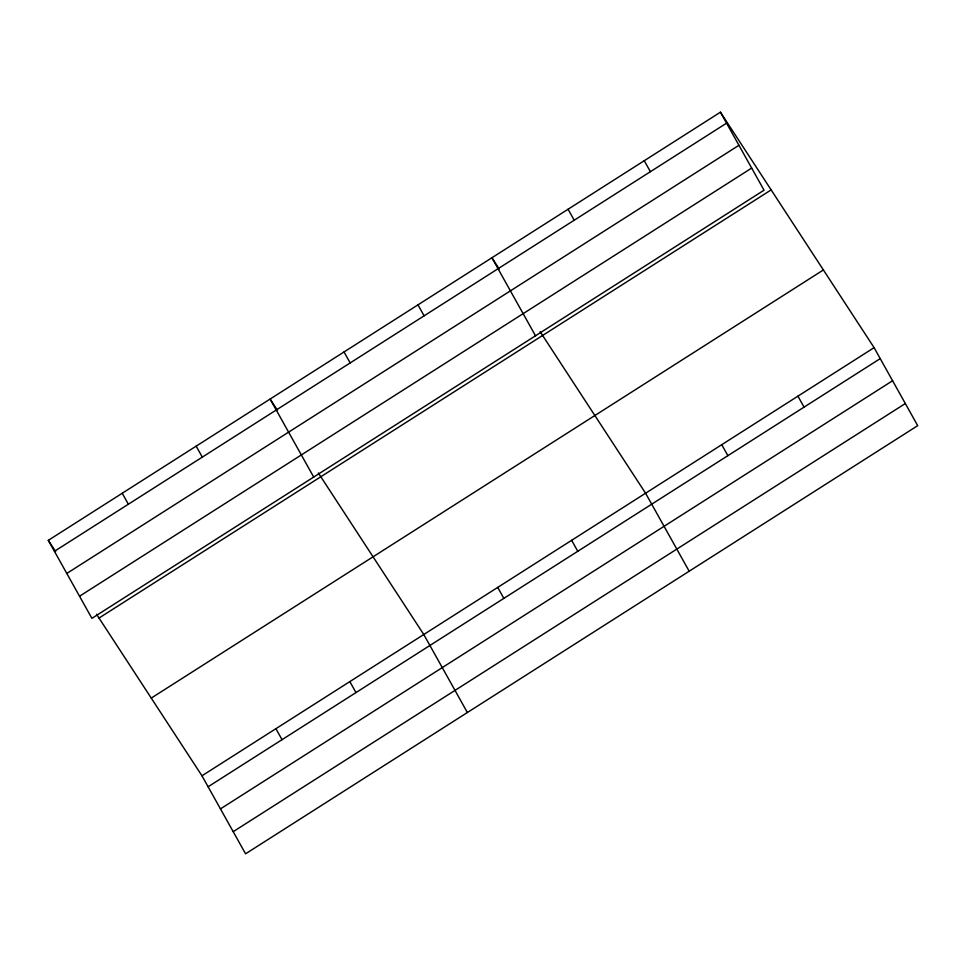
<?xml version="1.0" encoding="UTF-8"?>
<svg xmlns="http://www.w3.org/2000/svg" width="966" height="966" viewBox="0 0 966 966"><rect width="100%" height="100%" fill="white"/><g stroke="black" fill="none" stroke-linecap="round" stroke-linejoin="round"><path stroke-width="1.45" d="M720.431 112.189L764.034 190.205L91.903 618.349L48.3 540.344L720.431 112.189L874.097 347.651L917.7 425.656L245.569 853.811L201.966 775.795L96.552 614.279M54.434 551.32L726.565 123.165M66.799 573.442L738.93 145.286M79.538 596.227L751.669 168.084M99.015 618.047L771.146 189.891M151.251 698.092L823.394 269.949M201.966 775.795L874.097 347.651M208.101 786.771L880.231 358.615M220.465 808.892L892.596 380.737M233.204 831.678L905.335 403.534M499.265 269.043L491.911 257.765L535.502 335.782M540.163 331.7L645.578 493.215L689.181 571.232M277.459 410.333L270.106 399.055L313.709 477.071M318.357 472.99L423.772 634.505L467.375 712.522M48.3 540.344L55.666 551.622M797.928 396.169L804.062 407.145M644.262 160.718L650.396 171.694M721.747 444.698L727.881 455.662M568.08 209.236L574.215 220.212M571.643 540.308L577.777 551.284M417.976 304.858L424.11 315.834M497.707 587.413L503.841 598.377M344.041 351.962L350.175 362.926M349.837 681.598L355.971 692.574M196.17 446.147L202.305 457.123M275.902 728.702L282.036 739.666M122.235 493.252L128.369 504.216"/></g></svg>
